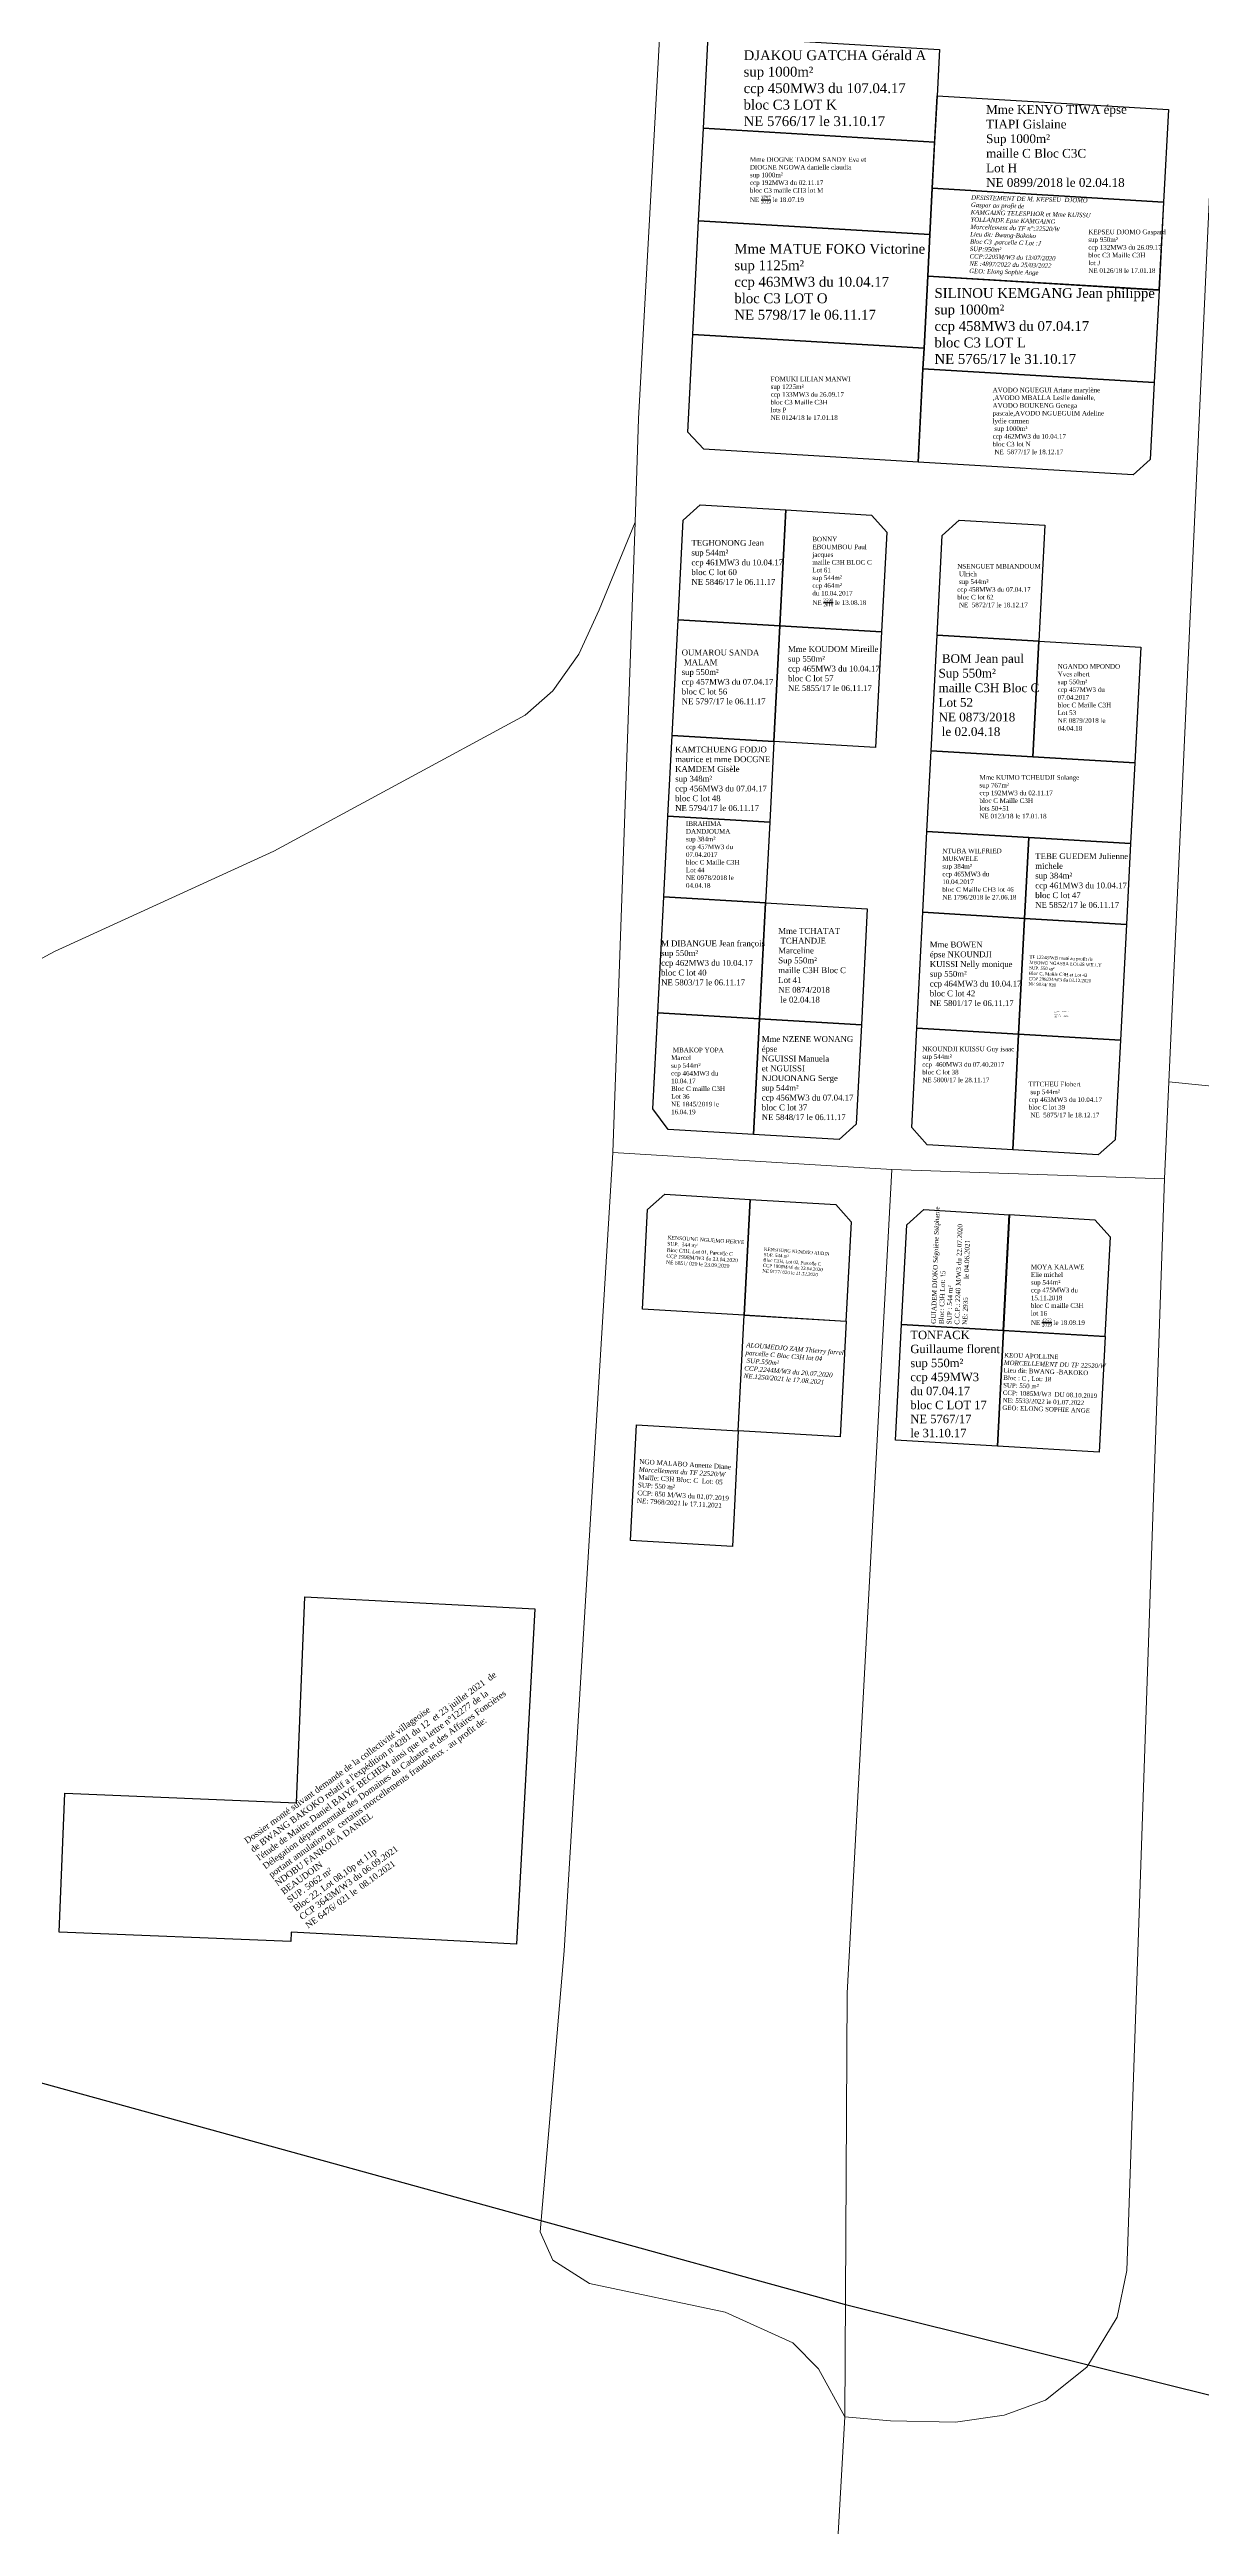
# Model space of a CAD drawing. Header units: millimetres. Extents: x 590121 to 927379, y 438565 to 1441738.
# Drawn here: x 592524 to 592772, y 439507 to 440041 of the extents above; entities that cross this region are included whole.
import ezdxf

# ---------------------------------------------------------------- set-up
doc = ezdxf.new("R2010")
doc.units = ezdxf.units.MM
doc.header["$LTSCALE"] = 10
for name, color, linetype in [('end maj 26 02 2021', 30, 'Continuous'), ('MAJ AOUT 2021', 7, 'Continuous'), ('MAJ JUIN 2021', 191, 'Continuous'), ('MAJ NOV 2021', 7, 'Continuous'), ('MAJ OCT 2021', 7, 'Continuous'), ('MAJ SEP 2021', 6, 'Continuous')]:
    doc.layers.add(name, color=color, linetype=linetype)
doc.layers.add('Roads_others', color=24, linetype='Continuous', lineweight=9)
doc.styles.get("Standard").update_dxf_attribs({"font": 'arial.ttf'})
doc.styles.add('Times 1.0', font='times.ttf', dxfattribs={"width": 0.99, "height": 1})

msp = doc.modelspace()

# ---------------------------------------------------------------- linework, layer by layer
at = {"color": 1, "flags": 128}
msp.add_lwpolyline([(592714.08, 440011.36), (592764, 440008.4), (592762.99, 439989.43), (592713.1, 439992.38), (592713.57, 440001.36)], close=True, dxfattribs=at)
at = {"color": 5, "flags": 128}
for points in [[(592714.08, 440011.36), (592764, 440008.4), (592762.99, 439989.43), (592713.1, 439992.38), (592713.57, 440001.36)], [(592729.42, 439765.02), (592751.38, 439763.72), (592750.1, 439738.75), (592728.14, 439740.05)]]:
    msp.add_lwpolyline(points, close=True, dxfattribs=at)
at = {"flags": 128}
msp.add_lwpolyline([(592041.74, 438783.11), (591991.26, 439148.63), (592024.11, 439405.91), (592020.2, 439740.92), (592631.39, 439572.56), (592695.07, 439555.03), (593059.85, 439464.35), (593375.25, 439385.94), (593248.26, 439112.75), (593099.9, 439033.29), (592922.02, 438905.62), (592800.7, 438803.22), (592706.53, 438770.6), (592662.78, 438755.45), (592438.72, 438626.74), (592312.71, 438630.82), (592168.08, 438634.72), (592041.74, 438783.11)], close=True, dxfattribs=at)
msp.add_lwpolyline([(592041.74, 438783.11), (591991.26, 439148.63), (592024.11, 439405.91), (592020.2, 439740.92), (592631.39, 439572.56), (592695.07, 439555.03), (593059.85, 439464.35), (593375.25, 439385.94), (593248.26, 439112.75), (593099.9, 439033.29), (592922.02, 438905.62), (592800.7, 438803.22), (592706.53, 438770.6), (592662.78, 438755.45), (592438.72, 438626.74), (592312.71, 438630.82), (592168.08, 438634.72), (592041.74, 438783.11)], close=True, dxfattribs=at)
at = {"layer": 'end maj 26 02 2021', "color": 150, "flags": 128}
for points in [[(592665.71, 440044.27), (592715.62, 440041.31), (592715.11, 440031.33), (592714.59, 440021.34), (592664.68, 440024.3)], [(592665.71, 440044.27), (592715.62, 440041.31), (592715.11, 440031.33), (592714.59, 440021.34), (592664.68, 440024.3)], [(592715.11, 440031.33), (592765.03, 440028.37), (592764, 440008.4), (592714.08, 440011.36)], [(592715.11, 440031.33), (592765.03, 440028.37), (592764, 440008.4), (592714.08, 440011.36)], [(592714.08, 440011.36), (592764, 440008.4), (592763.02, 439989.42), (592713.1, 439992.38)], [(592714.08, 440011.36), (592764, 440008.4), (592763.02, 439989.42), (592713.1, 439992.38)], [(592663.65, 440004.32), (592713.57, 440001.36), (592713.1, 439992.38), (592712.31, 439976.9), (592662.39, 439979.86)], [(592663.65, 440004.32), (592713.57, 440001.36), (592713.1, 439992.38), (592712.31, 439976.9), (592662.39, 439979.86)], [(592713.1, 439992.38), (592763.02, 439989.42), (592761.99, 439969.45), (592712.07, 439972.41), (592712.31, 439976.9)], [(592713.1, 439992.38), (592763.02, 439989.42), (592761.99, 439969.45), (592712.07, 439972.41), (592712.31, 439976.9)], [(592662.39, 439979.86), (592712.3, 439976.9), (592712.07, 439972.41), (592711.04, 439952.32), (592664.77, 439955.06), (592661.3, 439958.77)], [(592662.39, 439979.86), (592712.3, 439976.9), (592712.07, 439972.41), (592711.04, 439952.32), (592664.77, 439955.06), (592661.3, 439958.77)], [(592712.07, 439972.41), (592761.99, 439969.45), (592761.13, 439952.85), (592757.46, 439949.56), (592711.04, 439952.32)], [(592712.07, 439972.41), (592761.99, 439969.45), (592761.13, 439952.85), (592757.46, 439949.56), (592711.04, 439952.32)], [(592664, 439943.08), (592682.47, 439941.99), (592681.18, 439917.02), (592659.22, 439918.32), (592660.33, 439939.79)], [(592664, 439943.08), (592682.47, 439941.99), (592681.18, 439917.02), (592659.22, 439918.32), (592660.33, 439939.79)], [(592682.47, 439941.99), (592700.94, 439940.89), (592704.25, 439937.19), (592703.15, 439915.72), (592681.18, 439917.02)], [(592682.47, 439941.99), (592700.94, 439940.89), (592704.25, 439937.19), (592703.15, 439915.72), (592681.18, 439917.02)], [(592719.91, 439939.77), (592738.38, 439938.67), (592737.09, 439913.7), (592715.13, 439915), (592716.23, 439936.48)], [(592719.91, 439939.77), (592738.38, 439938.67), (592737.09, 439913.7), (592715.13, 439915), (592716.23, 439936.48)], [(592659.22, 439918.32), (592681.18, 439917.02), (592679.9, 439892.05), (592657.94, 439893.35)], [(592659.22, 439918.32), (592681.18, 439917.02), (592679.9, 439892.05), (592657.94, 439893.35)], [(592681.18, 439917.02), (592703.15, 439915.72), (592701.86, 439890.75), (592679.9, 439892.05)], [(592681.18, 439917.02), (592703.15, 439915.72), (592701.86, 439890.75), (592679.9, 439892.05)], [(592715.13, 439915), (592737.09, 439913.7), (592735.8, 439888.73), (592713.84, 439890.04), (592715.13, 439915)], [(592715.13, 439915), (592737.09, 439913.7), (592735.8, 439888.73), (592713.84, 439890.04), (592715.13, 439915)], [(592737.09, 439913.7), (592759.05, 439912.4), (592757.76, 439887.43), (592735.8, 439888.73)], [(592737.09, 439913.7), (592759.05, 439912.4), (592757.76, 439887.43), (592735.8, 439888.73)], [(592657.94, 439893.35), (592679.9, 439892.05), (592679, 439874.64), (592657.04, 439875.94)], [(592657.94, 439893.35), (592679.9, 439892.05), (592679, 439874.64), (592657.04, 439875.94)], [(592713.84, 439890.04), (592735.8, 439888.73), (592757.76, 439887.43), (592756.86, 439870.01), (592734.9, 439871.32), (592712.94, 439872.63)], [(592713.84, 439890.04), (592735.8, 439888.73), (592757.76, 439887.43), (592756.86, 439870.01), (592734.9, 439871.32), (592712.94, 439872.63)], [(592657.04, 439875.95), (592679, 439874.64), (592678.1, 439857.22), (592656.14, 439858.52)], [(592657.04, 439875.95), (592679, 439874.64), (592678.1, 439857.22), (592656.14, 439858.52)], [(592712.94, 439872.63), (592734.9, 439871.32), (592734.01, 439853.9), (592712.04, 439855.2)], [(592712.94, 439872.63), (592734.9, 439871.32), (592734.01, 439853.9), (592712.04, 439855.2)], [(592734.9, 439871.32), (592756.86, 439870.01), (592755.97, 439852.6), (592734.01, 439853.9)], [(592734.9, 439871.32), (592756.86, 439870.01), (592755.97, 439852.6), (592734.01, 439853.9)], [(592656.14, 439858.52), (592678.1, 439857.22), (592676.82, 439832.25), (592654.85, 439833.55)], [(592656.14, 439858.52), (592678.1, 439857.22), (592676.82, 439832.25), (592654.85, 439833.55)], [(592678.1, 439857.22), (592700.06, 439855.92), (592698.78, 439830.95), (592676.82, 439832.25)], [(592678.1, 439857.22), (592700.06, 439855.92), (592698.78, 439830.95), (592676.82, 439832.25)], [(592712.04, 439855.2), (592734.01, 439853.9), (592732.72, 439828.93), (592710.76, 439830.24)], [(592712.04, 439855.2), (592734.01, 439853.9), (592732.72, 439828.93), (592710.76, 439830.24)], [(592676.82, 439832.25), (592698.78, 439830.95), (592697.67, 439809.48), (592694, 439806.19), (592675.53, 439807.28)], [(592676.82, 439832.25), (592698.78, 439830.95), (592697.67, 439809.48), (592694, 439806.19), (592675.53, 439807.28)], [(592710.76, 439830.24), (592732.72, 439828.93), (592731.43, 439803.97), (592712.96, 439805.06), (592709.65, 439808.77)], [(592710.76, 439830.24), (592732.72, 439828.93), (592731.43, 439803.97), (592712.96, 439805.06), (592709.65, 439808.77)], [(592732.72, 439828.93), (592754.68, 439827.63), (592753.57, 439806.16), (592749.9, 439802.87), (592731.43, 439803.97)], [(592732.72, 439828.93), (592754.68, 439827.63), (592753.57, 439806.16), (592749.9, 439802.87), (592731.43, 439803.97)], [(592707.46, 439766.32), (592729.42, 439765.02), (592728.14, 439740.05), (592706.18, 439741.35)], [(592707.46, 439766.32), (592729.42, 439765.02), (592728.14, 439740.05), (592706.18, 439741.35)]]:
    msp.add_lwpolyline(points, close=True, dxfattribs=at)
at = {"layer": 'end maj 26 02 2021', "color": 150, "lineweight": -3, "flags": 128}
for points in [[(592664.68, 440024.3), (592714.59, 440021.34), (592713.57, 440001.36), (592663.65, 440004.32)], [(592664.68, 440024.3), (592714.59, 440021.34), (592713.57, 440001.36), (592663.65, 440004.32)], [(592654.85, 439833.55), (592676.82, 439832.25), (592675.53, 439807.28), (592657.06, 439808.38), (592653.75, 439812.8)], [(592654.85, 439833.55), (592676.82, 439832.25), (592675.53, 439807.28), (592657.06, 439808.38), (592653.75, 439812.8)]]:
    msp.add_lwpolyline(points, close=True, dxfattribs=at)
at = {"layer": 'end maj 26 02 2021', "color": 150, "flags": 128}
msp.add_lwpolyline([(592734.01, 439853.9), (592755.97, 439852.6), (592754.68, 439827.63), (592732.72, 439828.93), (592734.01, 439853.9)], dxfattribs=at)
msp.add_lwpolyline([(592734.01, 439853.9), (592755.97, 439852.6), (592754.68, 439827.63), (592732.72, 439828.93), (592734.01, 439853.9)], dxfattribs=at)
at = {"layer": 'end maj 26 02 2021', "color": 3, "lineweight": -3, "flags": 128}
msp.add_lwpolyline([(592734.01, 439853.9), (592755.97, 439852.6), (592754.68, 439827.63), (592732.72, 439828.93)], close=True, dxfattribs=at)
msp.add_lwpolyline([(592734.01, 439853.9), (592755.97, 439852.6), (592754.68, 439827.63), (592732.72, 439828.93)], close=True, dxfattribs=at)
at = {"layer": 'end maj 26 02 2021', "color": 150, "linetype": 'ByBlock', "lineweight": -3, "ltscale": 0.0014, "flags": 128}
for points in [[(592656.34, 439794.4), (592674.79, 439793.28), (592673.48, 439768.31), (592651.53, 439769.64), (592652.65, 439791.11)], [(592656.34, 439794.4), (592674.79, 439793.28), (592673.48, 439768.31), (592651.53, 439769.64), (592652.65, 439791.11)], [(592674.79, 439793.28), (592693.24, 439792.16), (592696.58, 439788.42), (592695.45, 439766.98), (592673.48, 439768.31)], [(592674.79, 439793.28), (592693.24, 439792.16), (592696.58, 439788.42), (592695.45, 439766.98), (592673.48, 439768.31)], [(592730.7, 439790.01), (592749.16, 439788.89), (592752.47, 439785.18), (592751.34, 439763.71), (592729.38, 439765.04)], [(592730.7, 439790.01), (592749.16, 439788.89), (592752.47, 439785.18), (592751.34, 439763.71), (592729.38, 439765.04)]]:
    msp.add_lwpolyline(points, close=True, dxfattribs=at)
at = {"layer": 'MAJ AOUT 2021', "color": 150, "lineweight": -3, "flags": 128}
msp.add_lwpolyline([(592673.51, 439768.33), (592695.48, 439767.03), (592694.2, 439742.06), (592672.23, 439743.37)], close=True, dxfattribs=at)
msp.add_lwpolyline([(592673.51, 439768.33), (592695.48, 439767.03), (592694.2, 439742.06), (592672.23, 439743.37)], close=True, dxfattribs=at)
at = {"layer": 'MAJ JUIN 2021', "flags": 128}
msp.add_lwpolyline([(592712.23, 439791.08), (592730.71, 439789.98), (592729.42, 439765.02), (592707.46, 439766.32), (592708.57, 439787.8)], close=True, dxfattribs=at)
msp.add_lwpolyline([(592712.23, 439791.08), (592730.71, 439789.98), (592729.42, 439765.02), (592707.46, 439766.32), (592708.57, 439787.8)], close=True, dxfattribs=at)
at = {"layer": 'MAJ NOV 2021', "flags": 128}
msp.add_lwpolyline([(592650.27, 439744.67), (592672.23, 439743.37), (592670.95, 439718.4), (592648.99, 439719.7)], close=True, dxfattribs=at)
msp.add_lwpolyline([(592650.27, 439744.67), (592672.23, 439743.37), (592670.95, 439718.4), (592648.99, 439719.7)], close=True, dxfattribs=at)
at = {"layer": 'MAJ SEP 2021', "linetype": 'ByBlock', "lineweight": -3, "ltscale": 0.0014, "flags": 128}
msp.add_lwpolyline([(592578.72, 439707.57), (592628.31, 439704.96), (592624.37, 439632.66), (592575.72, 439635.22), (592575.64, 439633.2), (592525.68, 439635.27), (592526.92, 439665.24), (592576.88, 439663.17), (592578.72, 439707.57)], close=True, dxfattribs=at)
msp.add_lwpolyline([(592578.72, 439707.57), (592628.31, 439704.96), (592624.37, 439632.66), (592575.72, 439635.22), (592575.64, 439633.2), (592525.68, 439635.27), (592526.92, 439665.24), (592576.88, 439663.17), (592578.72, 439707.57)], close=True, dxfattribs=at)
at = {"layer": 'Roads_others'}
for points in [[(592641.63, 440670.07), (592650.14, 440500.29), (592658.07, 440315.43), (592659.74, 440270.61), (592662.97, 440184.4), (592650.69, 439961.65), (592649.97, 439939.32), (592645.18, 439803.4), (592634.65, 439631.23), (592629.49, 439570.59), (592632.18, 439564.53), (592640.08, 439559.5), (592669.42, 439553.32), (592684.01, 439546.68), (592689.53, 439541.07), (592695.2, 439530.72)], [(592762.39, 440660.88), (592770.91, 440474.54), (592771.45, 440392.16), (592778.72, 440262.6), (592781.47, 440197.54), (592777.41, 440086.9), (592765.12, 439818.63), (592764.16, 439797.75), (592756.06, 439562.29), (592753.98, 439552.22), (592747.44, 439541.43), (592738.51, 439534.31), (592729.59, 439531.05), (592719.09, 439529.56), (592705.1, 439529.84), (592695.2, 439530.72)], [(592649.97, 439939.32), (592642.17, 439920.45), (592637.78, 439910.91), (592632.21, 439902.99), (592626.26, 439897.73), (592572.02, 439868.39), (592524.7, 439846.76), (592455.5, 439809.42), (592405.94, 439785.56), (592386.37, 439775.4), (592376.63, 439771.32), (592370.67, 439768.73), (592364.42, 439766.36)], [(592765.12, 439818.63), (592797.19, 439815.38), (592813.35, 439812.37), (592823.48, 439809.64), (592837.18, 439807.58), (592928.52, 439810.19), (592944.3, 439807.55), (592962.48, 439796.47), (592986.47, 439772.38), (593012.74, 439717.69), (593023.21, 439667.71), (593017.33, 439593.76)], [(592645.18, 439803.4), (592705.34, 439799.76), (592764.16, 439797.75)], [(592705.34, 439799.76), (592695.69, 439622.12), (592695.2, 439530.72), (592690.22, 439443.76), (592680.5, 439341.99), (592671.16, 439144.69), (592653.29, 438861.29)]]:
    msp.add_lwpolyline(points, dxfattribs=at)

# ---------------------------------------------------------------- texts
at = {"attachment_point": 1}
for s, insert, char_height, width, rotation in [('\\A1;{\\fTimes New Roman|b0|i1|c0|p18;\\C1;DESISTEMENT DE M. KEPSEU  DJOMO Gaspar au profit de \\P\\C7;KAMGAING TELESPHOR et Mme KUISSU YOLLANDE Epse KAMGAING\\P\\C1;Morcellement du TF n°:22520/W\\P\\C7;Lieu dit: Bwang-Bakoko\\PBloc C3 ,parcelle C Lot :J\\PSUP:950m²\\PCCP:2205M/W3 du 13/07/2020\\PNE :4897/2022 du 25/03/2022\\P\\C1;GEO: Elong Sophie Ange}', (592722.48, 440009.86), 0.95, 26.4017, 358.5208), ('\\A1;{\\fTimes New Roman|b0|i0|c0|p18;KEOU APOLLINE} \\P{\\fTimes New Roman|b0|i1|c0|p18;\\C1;MORCELLEMENT DU TF 22520/W\\P\\fTimes New Roman|b0|i0|c0|p18;\\C0;Lieu dit: BWANG -BAKOKO \\PBloc : C , Lot: 18\\PSUP: 550 m²\\PCCP: 1085M/W3  DU 08.10.2019\\PNE: 5533/2022 le 01.07.2022\\PGEO: ELONG SOPHIE ANGE }', (592729.6, 439760.19), 0.9713, 41.904, 358.0701)]:
    msp.add_mtext(s, dxfattribs=dict(at, insert=insert, char_height=char_height, width=width, rotation=rotation))
at = {"layer": 'end maj 26 02 2021', "color": 150, "linetype": 'ByBlock', "lineweight": -3, "ltscale": 0.0014, "attachment_point": 1, "style": 'Times 1.0'}
for s, insert, char_height, width in [('DJAKOU GATCHA Gérald A\\Psup 1000m²\\Pccp 450MW3 du 107.04.17\\Pbloc C3 LOT K \\PNE 5766/17 le 31.10.17', (592673.37, 440041.13), 2.1321, 86.6866), ('DJAKOU GATCHA Gérald A\\Psup 1000m²\\Pccp 450MW3 du 107.04.17\\Pbloc C3 LOT K \\PNE 5766/17 le 31.10.17', (592673.37, 440041.13), 2.1321, 86.6866), ('{\\fTimes New Roman|b0|i0|c186|p18;Mme KENYO TIWA épse\\PTIAPI Gislaine\\PSup 1000m²\\Pmaille C Bloc C3C\\PLot H\\PNE 08}99{\\fTimes New Roman|b0|i0|c186|p18;/2018 le 02.04.18}', (592725.7, 440029.3), 1.8899, 81.8268), ('{\\fTimes New Roman|b0|i0|c186|p18;Mme KENYO TIWA épse\\PTIAPI Gislaine\\PSup 1000m²\\Pmaille C Bloc C3C\\PLot H\\PNE 08}99{\\fTimes New Roman|b0|i0|c186|p18;/2018 le 02.04.18}', (592725.7, 440029.3), 1.8899, 81.8268), ('\\A1;Mme DIOGNE TADOM SANDY Eva et DIOGNE NGOWA danielle claudia\\Psup 1000m²\\Pccp 192MW3 du 02.11.17\\Pbloc C3 maiile CH3 lot M\\PNE {\\H0.7x;\\S3797/2019;} le 18.07.19', (592674.73, 440018.07), 1, 29.0291), ('\\A1;Mme DIOGNE TADOM SANDY Eva et DIOGNE NGOWA danielle claudia\\Psup 1000m²\\Pccp 192MW3 du 02.11.17\\Pbloc C3 maiile CH3 lot M\\PNE {\\H0.7x;\\S3797/2019;} le 18.07.19', (592674.73, 440018.07), 1, 29.0291), ('KEPSEU DJOMO Gaspard\\Psup 950m²\\Pccp 132MW3 du 26.09.17\\Pbloc C3 Maille C3H \\Plot J\\PNE 0126/18 le 17.01.18', (592747.75, 440002.45), 1, 36.0301), ('KEPSEU DJOMO Gaspard\\Psup 950m²\\Pccp 132MW3 du 26.09.17\\Pbloc C3 Maille C3H \\Plot J\\PNE 0126/18 le 17.01.18', (592747.75, 440002.45), 1, 36.0301), ('Mme MATUE FOKO Victorine{\\fTimes New Roman|b0|i0|c186|p18;\\Psup 1}125{\\fTimes New Roman|b0|i0|c186|p18;m²\\Pccp 46}3{\\fTimes New Roman|b0|i0|c186|p18;MW3 du 10.04.17\\Pbloc C3 LOT }O{\\fTimes New Roman|b0|i0|c186|p18; \\PNE 5}798{\\fTimes New Roman|b0|i0|c186|p18;/17 le 06.11.17}', (592671.37, 439999.37), 2.1321, 86.6866), ('Mme MATUE FOKO Victorine{\\fTimes New Roman|b0|i0|c186|p18;\\Psup 1}125{\\fTimes New Roman|b0|i0|c186|p18;m²\\Pccp 46}3{\\fTimes New Roman|b0|i0|c186|p18;MW3 du 10.04.17\\Pbloc C3 LOT }O{\\fTimes New Roman|b0|i0|c186|p18; \\PNE 5}798{\\fTimes New Roman|b0|i0|c186|p18;/17 le 06.11.17}', (592671.37, 439999.37), 2.1321, 86.6866), ('SILINOU KEMGANG Jean philippe\\Psup 1000m²\\Pccp 458MW3 du 07.04.17\\Pbloc C3 LOT L \\PNE 5765/17 le 31.10.17', (592714.56, 439989.83), 2.1321, 86.6866), ('SILINOU KEMGANG Jean philippe\\Psup 1000m²\\Pccp 458MW3 du 07.04.17\\Pbloc C3 LOT L \\PNE 5765/17 le 31.10.17', (592714.56, 439989.83), 2.1321, 86.6866), ('FOMUKI LILIAN MANWI\\Psup 1225m²\\Pccp 133MW3 du 26.09.17\\Pbloc C3 Maille C3H \\Plots P\\PNE 0124/18 le 17.01.18', (592679.2, 439970.73), 1, 36.0301), ('FOMUKI LILIAN MANWI\\Psup 1225m²\\Pccp 133MW3 du 26.09.17\\Pbloc C3 Maille C3H \\Plots P\\PNE 0124/18 le 17.01.18', (592679.2, 439970.73), 1, 36.0301), ('AVODO NGUEGUI Ariane marylène ,AVODO MBALLA Leslie danielle, AVODO BOUKENG Genega pascale,AVODO NGUEGUIM Adeline lydie carmen\\P sup 1000m²\\Pccp 462MW3 du 10.04.17\\Pbloc C3 lot N\\P NE  5877/17 le 18.12.17', (592727.1, 439968.35), 1, 25.0958), ('AVODO NGUEGUI Ariane marylène ,AVODO MBALLA Leslie danielle, AVODO BOUKENG Genega pascale,AVODO NGUEGUIM Adeline lydie carmen\\P sup 1000m²\\Pccp 462MW3 du 10.04.17\\Pbloc C3 lot N\\P NE  5877/17 le 18.12.17', (592727.1, 439968.35), 1, 25.0958), ('TEGHONONG Jean \\P{\\fTimes New Roman|b0|i0|c186|p18;sup 5}44{\\fTimes New Roman|b0|i0|c186|p18;m²\\Pccp 4}61{\\fTimes New Roman|b0|i0|c186|p18;MW3 du }10{\\fTimes New Roman|b0|i0|c186|p18;.04.17\\Pbloc C lot }60\\P{\\fTimes New Roman|b0|i0|c186|p18;NE 5}846{\\fTimes New Roman|b0|i0|c186|p18;/17 le 06.11.17}', (592662.11, 439935.51), 1.2632, 51.3599), ('TEGHONONG Jean \\P{\\fTimes New Roman|b0|i0|c186|p18;sup 5}44{\\fTimes New Roman|b0|i0|c186|p18;m²\\Pccp 4}61{\\fTimes New Roman|b0|i0|c186|p18;MW3 du }10{\\fTimes New Roman|b0|i0|c186|p18;.04.17\\Pbloc C lot }60\\P{\\fTimes New Roman|b0|i0|c186|p18;NE 5}846{\\fTimes New Roman|b0|i0|c186|p18;/17 le 06.11.17}', (592662.11, 439935.51), 1.2632, 51.3599), ('\\A1;BONNY EBOUMBOU Paul jacques\\Pmaille C3H BLOC C\\PLot 61\\Psup 544m²\\Pccp 464m²\\Pdu 10.04.2017\\PNE {\\H0.7x;\\S2599/2018;} le 13.08.18', (592688.2, 439936.19), 1, 12.7589), ('\\A1;BONNY EBOUMBOU Paul jacques\\Pmaille C3H BLOC C\\PLot 61\\Psup 544m²\\Pccp 464m²\\Pdu 10.04.2017\\PNE {\\H0.7x;\\S2599/2018;} le 13.08.18', (592688.2, 439936.19), 1, 12.7589), ('NSENGUET MBIANDOUM\\P Ulrich\\P sup 544m²\\Pccp 458MW3 du 07.04.17\\Pbloc C lot 62\\P NE  5872/17 le 18.12.17', (592719.46, 439930.34), 1, 25.0958), ('NSENGUET MBIANDOUM\\P Ulrich\\P sup 544m²\\Pccp 458MW3 du 07.04.17\\Pbloc C lot 62\\P NE  5872/17 le 18.12.17', (592719.46, 439930.34), 1, 25.0958), ('{\\fTimes New Roman|b0|i0|c186|p18;OUMAROU SANDA}\\P{\\fTimes New Roman|b0|i0|c186|p18; MALAM\\Psup 550m²\\Pccp 457MW3 du 07.04.17\\Pbloc C lot 56\\PNE 5797/17 le 06.11.17}', (592660.01, 439911.87), 1.2632, 51.3599), ('{\\fTimes New Roman|b0|i0|c186|p18;OUMAROU SANDA}\\P{\\fTimes New Roman|b0|i0|c186|p18; MALAM\\Psup 550m²\\Pccp 457MW3 du 07.04.17\\Pbloc C lot 56\\PNE 5797/17 le 06.11.17}', (592660.01, 439911.87), 1.2632, 51.3599), ('Mme KOUDOM Mireille\\P{\\fTimes New Roman|b0|i0|c186|p18;sup 5}50{\\fTimes New Roman|b0|i0|c186|p18;m²\\Pccp 4}65{\\fTimes New Roman|b0|i0|c186|p18;MW3 du }10{\\fTimes New Roman|b0|i0|c186|p18;.04.17\\Pbloc C lot }57\\P{\\fTimes New Roman|b0|i0|c186|p18;NE 5}855{\\fTimes New Roman|b0|i0|c186|p18;/17 le 06.11.17}', (592682.95, 439912.61), 1.2632, 51.3599), ('Mme KOUDOM Mireille\\P{\\fTimes New Roman|b0|i0|c186|p18;sup 5}50{\\fTimes New Roman|b0|i0|c186|p18;m²\\Pccp 4}65{\\fTimes New Roman|b0|i0|c186|p18;MW3 du }10{\\fTimes New Roman|b0|i0|c186|p18;.04.17\\Pbloc C lot }57\\P{\\fTimes New Roman|b0|i0|c186|p18;NE 5}855{\\fTimes New Roman|b0|i0|c186|p18;/17 le 06.11.17}', (592682.95, 439912.61), 1.2632, 51.3599), ('{\\fTimes New Roman|b0|i0|c186|p18; BOM Jean paul\\PSup 550m²\\Pmaille C3H Bloc C\\PLot 52\\PNE 0873/2018\\P le 02.04.18}', (592715.43, 439910.87), 1.8899, 81.8268), ('{\\fTimes New Roman|b0|i0|c186|p18; BOM Jean paul\\PSup 550m²\\Pmaille C3H Bloc C\\PLot 52\\PNE 0873/2018\\P le 02.04.18}', (592715.43, 439910.87), 1.8899, 81.8268), ('NGANDO MPONDO Yves albert\\Psup 550m²\\Pccp 457MW3 du 07.04.2017\\Pbloc C Maille C3H\\PLot 53\\PNE 0879/2018 le 04.04.18', (592741.14, 439908.74), 1, 13.6715), ('NGANDO MPONDO Yves albert\\Psup 550m²\\Pccp 457MW3 du 07.04.2017\\Pbloc C Maille C3H\\PLot 53\\PNE 0879/2018 le 04.04.18', (592741.14, 439908.74), 1, 13.6715), ('{\\fTimes New Roman|b0|i0|c186|p18;KAMTCHUENG FODJO \\Pmaurice et mme DOCGNE \\PKAMDEM Gisèle\\Psup 348m²\\Pccp 456MW3 du 07.04.17\\Pbloc C lot 48\\PNE 5794/17 le} 06.11{\\fTimes New Roman|b0|i0|c186|p18;.17}', (592658.6, 439890.96), 1.2632, 51.3599), ('{\\fTimes New Roman|b0|i0|c186|p18;KAMTCHUENG FODJO \\Pmaurice et mme DOCGNE \\PKAMDEM Gisèle\\Psup 348m²\\Pccp 456MW3 du 07.04.17\\Pbloc C lot 48\\PNE 5794/17 le} 06.11{\\fTimes New Roman|b0|i0|c186|p18;.17}', (592658.6, 439890.96), 1.2632, 51.3599), ('Mme KUIMO TCHEUDJI Solange\\Psup 767m²\\Pccp 192MW3 du 02.11.17\\Pbloc C Maille C3H \\Plots 50+51\\PNE 0123/18 le 17.01.18', (592724.26, 439884.79), 1, 36.0301), ('Mme KUIMO TCHEUDJI Solange\\Psup 767m²\\Pccp 192MW3 du 02.11.17\\Pbloc C Maille C3H \\Plots 50+51\\PNE 0123/18 le 17.01.18', (592724.26, 439884.79), 1, 36.0301), ('IBRAHIMA  DANDJOUMA \\P{\\fTimes New Roman|b0|i0|c186|p18;sup} 384{\\fTimes New Roman|b0|i0|c186|p18;m²\\Pccp 457MW3 du 07.04.2017\\Pbloc C Maille C3H\\PLot }44{\\fTimes New Roman|b0|i0|c186|p18;\\PNE 0}978{\\fTimes New Roman|b0|i0|c186|p18;/2018 le 04.04.18}', (592660.93, 439874.83), 1, 13.6715), ('IBRAHIMA  DANDJOUMA \\P{\\fTimes New Roman|b0|i0|c186|p18;sup} 384{\\fTimes New Roman|b0|i0|c186|p18;m²\\Pccp 457MW3 du 07.04.2017\\Pbloc C Maille C3H\\PLot }44{\\fTimes New Roman|b0|i0|c186|p18;\\PNE 0}978{\\fTimes New Roman|b0|i0|c186|p18;/2018 le 04.04.18}', (592660.93, 439874.83), 1, 13.6715), ('NTUBA WILFRIED MUKWELE \\Psup 384m²\\Pccp 465MW3 du 10.04.2017\\Pbloc C Maille CH3 lot 46\\PNE 1796/2018 le 27.06.18', (592716.24, 439868.96), 1, 15.6686), ('NTUBA WILFRIED MUKWELE \\Psup 384m²\\Pccp 465MW3 du 10.04.2017\\Pbloc C Maille CH3 lot 46\\PNE 1796/2018 le 27.06.18', (592716.24, 439868.96), 1, 15.6686), ('TEBE GUEDEM Julienne\\Pmichele\\P{\\fTimes New Roman|b0|i0|c186|p18;sup }384{\\fTimes New Roman|b0|i0|c186|p18;m²\\Pccp 4}61{\\fTimes New Roman|b0|i0|c186|p18;MW3 du }10{\\fTimes New Roman|b0|i0|c186|p18;.04.17\\Pbloc C lot }47\\P{\\fTimes New Roman|b0|i0|c186|p18;NE 5}852{\\fTimes New Roman|b0|i0|c186|p18;/17 le 06.11.17}', (592736.3, 439867.95), 1.2632, 51.3599), ('TEBE GUEDEM Julienne\\Pmichele\\P{\\fTimes New Roman|b0|i0|c186|p18;sup }384{\\fTimes New Roman|b0|i0|c186|p18;m²\\Pccp 4}61{\\fTimes New Roman|b0|i0|c186|p18;MW3 du }10{\\fTimes New Roman|b0|i0|c186|p18;.04.17\\Pbloc C lot }47\\P{\\fTimes New Roman|b0|i0|c186|p18;NE 5}852{\\fTimes New Roman|b0|i0|c186|p18;/17 le 06.11.17}', (592736.3, 439867.95), 1.2632, 51.3599), ('Mme TCHATAT\\P TCHANDJE\\PMarceline{\\fTimes New Roman|b0|i0|c186|p18;\\PSup 550m²\\Pmaille C3H Bloc C\\PLot }41{\\fTimes New Roman|b0|i0|c186|p18;\\PNE 087}4{\\fTimes New Roman|b0|i0|c186|p18;/2018\\P le 02.04.18}', (592680.84, 439851.83), 1.2706, 55.0129), ('Mme TCHATAT\\P TCHANDJE\\PMarceline{\\fTimes New Roman|b0|i0|c186|p18;\\PSup 550m²\\Pmaille C3H Bloc C\\PLot }41{\\fTimes New Roman|b0|i0|c186|p18;\\PNE 087}4{\\fTimes New Roman|b0|i0|c186|p18;/2018\\P le 02.04.18}', (592680.84, 439851.83), 1.2706, 55.0129), ('{\\fTimes New Roman|b0|i0|c186|p18;M} DIBANGUE Jean françois\\P{\\fTimes New Roman|b0|i0|c186|p18;sup 550m²\\Pccp 46}2{\\fTimes New Roman|b0|i0|c186|p18;MW3 du 10.04.17\\Pbloc C lot 4}0{\\fTimes New Roman|b0|i0|c186|p18;\\PNE 580}3{\\fTimes New Roman|b0|i0|c186|p18;/17 le 06.11.17}', (592655.57, 439849.14), 1.2632, 51.3599), ('{\\fTimes New Roman|b0|i0|c186|p18;M} DIBANGUE Jean françois\\P{\\fTimes New Roman|b0|i0|c186|p18;sup 550m²\\Pccp 46}2{\\fTimes New Roman|b0|i0|c186|p18;MW3 du 10.04.17\\Pbloc C lot 4}0{\\fTimes New Roman|b0|i0|c186|p18;\\PNE 580}3{\\fTimes New Roman|b0|i0|c186|p18;/17 le 06.11.17}', (592655.57, 439849.14), 1.2632, 51.3599), ('{\\fTimes New Roman|b0|i0|c186|p18;Mme BOWEN }\\P{\\fTimes New Roman|b0|i0|c186|p18;épse NKOUNDJI\\PKUISSI Nelly monique\\Psup 550m²\\Pccp 464MW3 du 10.04.17\\Pbloc C lot 42\\PNE 5801/17 le 06.11.17}', (592713.55, 439848.88), 1.2632, 51.3599), ('{\\fTimes New Roman|b0|i0|c186|p18;Mme BOWEN }\\P{\\fTimes New Roman|b0|i0|c186|p18;épse NKOUNDJI\\PKUISSI Nelly monique\\Psup 550m²\\Pccp 464MW3 du 10.04.17\\Pbloc C lot 42\\PNE 5801/17 le 06.11.17}', (592713.55, 439848.88), 1.2632, 51.3599), ('DOMBEU TEGUIA David alain\\Psup 550m²\\Pccp 132MW3 du 26.09.17\\Pbloc C lot 43\\P NE  5873/17 le 18.12.17', (592740.38, 439833.92), 0.2, 3.3973), ('DOMBEU TEGUIA David alain\\Psup 550m²\\Pccp 132MW3 du 26.09.17\\Pbloc C lot 43\\P NE  5873/17 le 18.12.17', (592740.38, 439833.92), 0.2, 3.3973), ('\\A1; MBAKOP YOPA Marcel\\Psup 544m²\\Pccp 464MW3 du 10.04.17\\PBloc C maille C3H\\PLot 36\\PNE 1845/2019 le 16.04.19', (592657.72, 439826), 1, 12.0039), ('\\A1; MBAKOP YOPA Marcel\\Psup 544m²\\Pccp 464MW3 du 10.04.17\\PBloc C maille C3H\\PLot 36\\PNE 1845/2019 le 16.04.19', (592657.72, 439826), 1, 12.0039), ('Mme NZENE WONANG \\Pépse\\PNGUISSI Manuela \\Pet NGUISSI \\PNJOUONANG Serge\\P{\\fTimes New Roman|b0|i0|c186|p18;sup 5}44{\\fTimes New Roman|b0|i0|c186|p18;m²\\Pccp 4}56{\\fTimes New Roman|b0|i0|c186|p18;MW3 du }07{\\fTimes New Roman|b0|i0|c186|p18;.04.17\\Pbloc C lot }37\\P{\\fTimes New Roman|b0|i0|c186|p18;NE 5}848{\\fTimes New Roman|b0|i0|c186|p18;/17 le 06.11.17}', (592677.29, 439828.5), 1.2632, 51.3599), ('Mme NZENE WONANG \\Pépse\\PNGUISSI Manuela \\Pet NGUISSI \\PNJOUONANG Serge\\P{\\fTimes New Roman|b0|i0|c186|p18;sup 5}44{\\fTimes New Roman|b0|i0|c186|p18;m²\\Pccp 4}56{\\fTimes New Roman|b0|i0|c186|p18;MW3 du }07{\\fTimes New Roman|b0|i0|c186|p18;.04.17\\Pbloc C lot }37\\P{\\fTimes New Roman|b0|i0|c186|p18;NE 5}848{\\fTimes New Roman|b0|i0|c186|p18;/17 le 06.11.17}', (592677.29, 439828.5), 1.2632, 51.3599), ('NKOUNDJI KUISSU Guy isaac\\Psup 544m²\\Pccp  460MW3 du 07.40.2017\\Pbloc C lot 38\\PNE 5800/17 le 28.11.17', (592711.91, 439826.23), 1, 20.5965), ('NKOUNDJI KUISSU Guy isaac\\Psup 544m²\\Pccp  460MW3 du 07.40.2017\\Pbloc C lot 38\\PNE 5800/17 le 28.11.17', (592711.91, 439826.23), 1, 20.5965), ('TITCHEU Flobert\\P sup 544m²\\Pccp 463MW3 du 10.04.17\\Pbloc C lot 39\\P NE  5875/17 le 18.12.17', (592734.88, 439818.65), 1, 25.0958), ('TITCHEU Flobert\\P sup 544m²\\Pccp 463MW3 du 10.04.17\\Pbloc C lot 39\\P NE  5875/17 le 18.12.17', (592734.88, 439818.65), 1, 25.0958), ('\\A1;MOYA KALAWE \\PElie michel\\Psup 544m²\\Pccp 475MW3 du 15.11.2018\\Pbloc C maille C3H\\Plot 16 \\PNE {\\H0.7x;\\S4252/2019;} le 18.09.19', (592735.36, 439779.22), 1, 11.7164), ('\\A1;MOYA KALAWE \\PElie michel\\Psup 544m²\\Pccp 475MW3 du 15.11.2018\\Pbloc C maille C3H\\Plot 16 \\PNE {\\H0.7x;\\S4252/2019;} le 18.09.19', (592735.36, 439779.22), 1, 11.7164), ('TONFACK \\PGuillaume florent\\Psup 550m²\\Pccp 459MW3 \\Pdu 07.04.17\\Pbloc C LOT 17 \\PNE 5767/17 \\Ple 31.10.17', (592709.35, 439764.96), 1.8124, 73.6893), ('TONFACK \\PGuillaume florent\\Psup 550m²\\Pccp 459MW3 \\Pdu 07.04.17\\Pbloc C LOT 17 \\PNE 5767/17 \\Ple 31.10.17', (592709.35, 439764.96), 1.8124, 73.6893)]:
    msp.add_mtext(s, dxfattribs=dict(at, insert=insert, char_height=char_height, width=width))
for s, insert, char_height, width, rotation in [('{\\fTimes New Roman|b0|i0|c186|p18;\\C1;TF 12248/WB muté au profit de\\P\\C256;MBOWE NGASSA LOUIS WILLY\\PSUP. 550 m²\\PBloc C, Maille C3H et Lot 43\\PCCP 2982M/W3 du 03.12.2020\\PNE 9034/ 020 le 14.12.2020}', (592735.08, 439845.93), 0.7, 29.2628, 357.8452), ('{\\fTimes New Roman|b0|i0|c186|p18;\\C1;TF 12248/WB muté au profit de\\P\\C256;MBOWE NGASSA LOUIS WILLY\\PSUP. 550 m²\\PBloc C, Maille C3H et Lot 43\\PCCP 2982M/W3 du 03.12.2020\\PNE 9034/ 020 le 14.12.2020}', (592735.08, 439845.93), 0.7, 29.2628, 357.8452), ('{\\C256;KENSOUNG NGUEMO HERVE\\PSUP.  544 m²\\PBloc C3H, Lot 01, Parcelle C\\PCCP 1998M/W3 du 23.04.2020\\PNE 6851/ 020 le 23.09.2020}', (592657, 439785.48), 0.8, 31.5653, 356.4067), ('{\\C256;KENSOUNG NGUEMO HERVE\\PSUP.  544 m²\\PBloc C3H, Lot 01, Parcelle C\\PCCP 1998M/W3 du 23.04.2020\\PNE 6851/ 020 le 23.09.2020}', (592657, 439785.48), 0.8, 31.5653, 356.4067), ('{\\C256;KENSOUNG KENDJIO AUBIN\\PSUP. 544 m²\\PBloc C3H, Lot 02, Parcelle C\\PCCP 1998M/W du 23.04.2020\\PNE 9177/ 020 le 21.12.2020}', (592677.8, 439782.93), 0.7, 38.8881, 355.7447), ('{\\C256;KENSOUNG KENDJIO AUBIN\\PSUP. 544 m²\\PBloc C3H, Lot 02, Parcelle C\\PCCP 1998M/W du 23.04.2020\\PNE 9177/ 020 le 21.12.2020}', (592677.8, 439782.93), 0.7, 38.8881, 355.7447)]:
    msp.add_mtext(s, dxfattribs=dict(at, insert=insert, char_height=char_height, width=width, rotation=rotation))
at = {"layer": 'end maj 26 02 2021', "color": 6, "linetype": 'ByBlock', "lineweight": -3, "ltscale": 0.0014, "insert": (592673.97, 439762.41), "char_height": 1, "width": 29.0945, "attachment_point": 1, "rotation": 355.3902, "style": 'Times 1.0'}
msp.add_mtext('{\\fTimes New Roman|b0|i1|c0|p18;\\C7;ALOUMEDJO ZAM Thierry farrel\\Pparcelle C Bloc C3H lot 04\\P SUP.550m²\\PCCP.2244M/W3 du 20.07.2020\\PNE.1250/2021 le 17.08.2021}', dxfattribs=at)
msp.add_mtext('{\\fTimes New Roman|b0|i1|c0|p18;\\C7;ALOUMEDJO ZAM Thierry farrel\\Pparcelle C Bloc C3H lot 04\\P SUP.550m²\\PCCP.2244M/W3 du 20.07.2020\\PNE.1250/2021 le 17.08.2021}', dxfattribs=at)
at = {"layer": 'MAJ JUIN 2021', "insert": (592713.82, 439766.46), "char_height": 1.0134, "attachment_point": 1, "rotation": 88.1398}
msp.add_mtext('\\A1;{\\fTimes New Roman|b0|i0|c0|p18;GUIADEM DJOKO Ségolène Stéphanie\\PBloc: C3H Lot: 15\\PSUP : 544 m²\\PC.C.P.: 2240 M/W3 du 22.07.2020\\PNE: \\C7;2935\\C256;/2021 le 04.06.2021  }', dxfattribs=at)
msp.add_mtext('\\A1;{\\fTimes New Roman|b0|i0|c0|p18;GUIADEM DJOKO Ségolène Stéphanie\\PBloc: C3H Lot: 15\\PSUP : 544 m²\\PC.C.P.: 2240 M/W3 du 22.07.2020\\PNE: \\C7;2935\\C256;/2021 le 04.06.2021  }', dxfattribs=at)
msp.add_mtext('\\A1;{\\fTimes New Roman|b0|i0|c0|p18;GUIADEM DJOKO Ségolène Stéphanie\\PBloc: C3H Lot: 15\\PSUP : 544 m²\\PC.C.P.: 2240 M/W3 du 22.07.2020\\PNE: \\C7;2935\\C256;/2021 le 04.06.2021  }', dxfattribs=at)
msp.add_mtext('\\A1;{\\fTimes New Roman|b0|i0|c0|p18;GUIADEM DJOKO Ségolène Stéphanie\\PBloc: C3H Lot: 15\\PSUP : 544 m²\\PC.C.P.: 2240 M/W3 du 22.07.2020\\PNE: \\C7;2935\\C256;/2021 le 04.06.2021  }', dxfattribs=at)
at = {"layer": 'MAJ NOV 2021', "insert": (592650.88, 439737.28, -226331.09), "char_height": 1.0142, "attachment_point": 1, "rotation": 356.5422}
msp.add_mtext_dynamic_manual_height_columns('\\A1;{\\fTimes New Roman|b0|i0|c0|p18;NGO MALABO Annette Diane \\P\\fTimes New Roman|b0|i1|c0|p18;\\C1;Morcellement du TF 22520/W\\fTimes New Roman|b0|i0|c0|p18;\\P\\C256;Maille: C3H Bloc: C  Lot: 05\\PSUP: 550 m²\\PCCP: 850 M/W3 du 01.07.2019\\PNE: 7968/2021 le 17.11.2021}', width=19.4642, gutter_width=12.5, heights=[0], dxfattribs=at)
msp.add_mtext_dynamic_manual_height_columns('\\A1;{\\fTimes New Roman|b0|i0|c0|p18;NGO MALABO Annette Diane \\P\\fTimes New Roman|b0|i1|c0|p18;\\C1;Morcellement du TF 22520/W\\fTimes New Roman|b0|i0|c0|p18;\\P\\C256;Maille: C3H Bloc: C  Lot: 05\\PSUP: 550 m²\\PCCP: 850 M/W3 du 01.07.2019\\PNE: 7968/2021 le 17.11.2021}', width=19.4642, gutter_width=12.5, heights=[0], dxfattribs=at)
at = {"layer": 'MAJ OCT 2021', "color": 150, "linetype": 'ByBlock', "lineweight": -3, "ltscale": 0.0014, "insert": (592565.44, 439655.34), "char_height": 1.35, "width": 65.9851, "attachment_point": 1, "rotation": 35.8741, "style": 'Times 1.0'}
msp.add_mtext("{\\C1;Dossier monté suivant demande de la collectivité villageoise \\Pde BWANG BAKOKO relatif a l'expédition n°4281 du 12  et 23 juillet 2021  de l'étude de Maitre Daniel BAIYE BECHEM ainsi que la lettre n°12277 de la \\PDélegation départementale des Domaines du Cadastre et des Affaires Foncières portant annulation de  certains morcellements frauduleux . au profit de:\\PNDOBU FANKOUA DANIEL\\PBEAUDOIN \\C256;\\PSUP. 5062 m²\\PBloc 22, Lot 08,10p et 11p\\PCCP 3643M/W3 du 06.09.2021\\PNE 6476/ 021 le  08.10.2021}", dxfattribs=at)
msp.add_mtext("{\\C1;Dossier monté suivant demande de la collectivité villageoise \\Pde BWANG BAKOKO relatif a l'expédition n°4281 du 12  et 23 juillet 2021  de l'étude de Maitre Daniel BAIYE BECHEM ainsi que la lettre n°12277 de la \\PDélegation départementale des Domaines du Cadastre et des Affaires Foncières portant annulation de  certains morcellements frauduleux . au profit de:\\PNDOBU FANKOUA DANIEL\\PBEAUDOIN \\C256;\\PSUP. 5062 m²\\PBloc 22, Lot 08,10p et 11p\\PCCP 3643M/W3 du 06.09.2021\\PNE 6476/ 021 le  08.10.2021}", dxfattribs=at)

doc.saveas('drawing.dxf')
